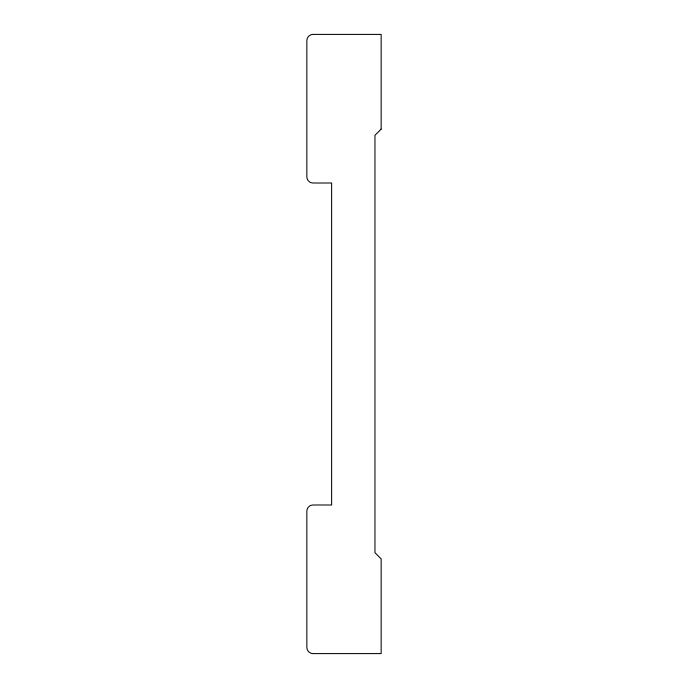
<?xml version="1.0" encoding="UTF-8"?>
<svg xmlns="http://www.w3.org/2000/svg" width="688" height="688" viewBox="0 0 688 688"><rect width="100%" height="100%" fill="white"/><g stroke="black" fill="none" stroke-linecap="round" stroke-linejoin="round"><path stroke-width="1.03" d="M381.152 129.112L374.96 135.304L374.96 552.696L381.152 558.888L381.152 653.6L313.04 653.6A6.192 6.192 0 0 1 306.848 647.408L306.848 511.184A6.192 6.192 0 0 1 313.04 504.992L331.616 504.992L331.616 183.008L313.04 183.008A6.192 6.192 0 0 1 306.848 176.816L306.848 40.592A6.192 6.192 0 0 1 313.04 34.4L381.152 34.4L381.152 129.112"/></g></svg>
